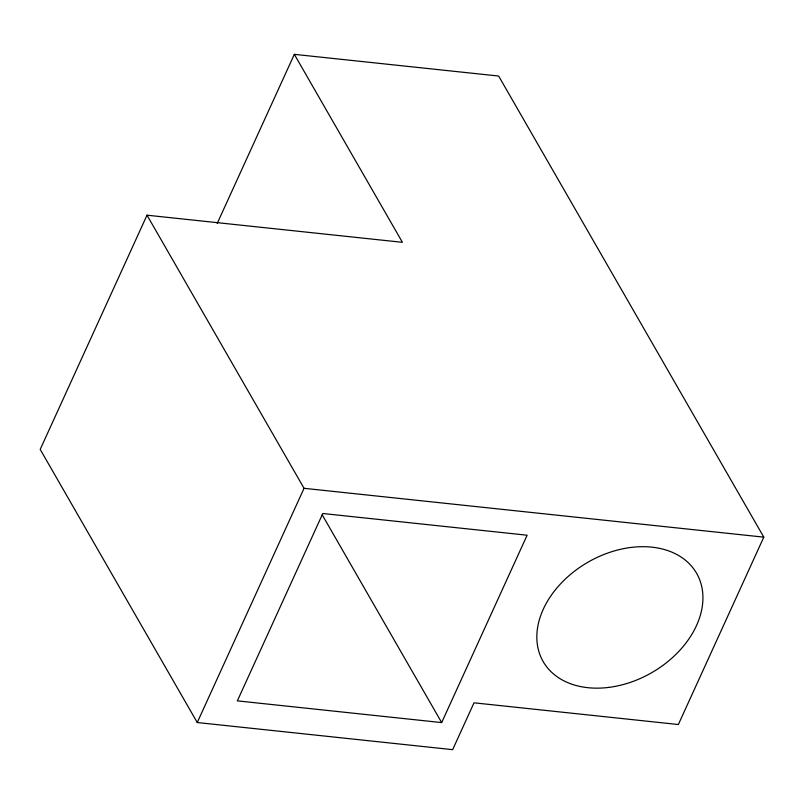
<?xml version="1.0" encoding="UTF-8"?>
<svg xmlns="http://www.w3.org/2000/svg" width="804" height="804" viewBox="0 0 804 804"><rect width="100%" height="100%" fill="white"/><g stroke="black" fill="none" stroke-linecap="round" stroke-linejoin="round"><path stroke-width="1.21" d="M294.324 54.34L402.422 242.326L147.011 215.191L40.2 449.406L197.251 722.525L452.662 749.66L474.018 702.817L678.355 724.525L763.8 537.152L498.661 76.048L294.324 54.34L217.211 223.432M197.251 722.525L304.053 488.309L147.011 215.191M441.677 722.585L527.133 535.213L322.796 513.505L237.351 700.867L441.677 722.585L322.173 514.751M304.053 488.309L763.8 537.152M608.749 687.4A88.51 63.777 -29.9 0 0 696.716 573.493A88.51 63.777 -29.9 0 0 554.157 591.372A88.51 63.777 -29.9 0 0 608.749 687.4"/></g></svg>
